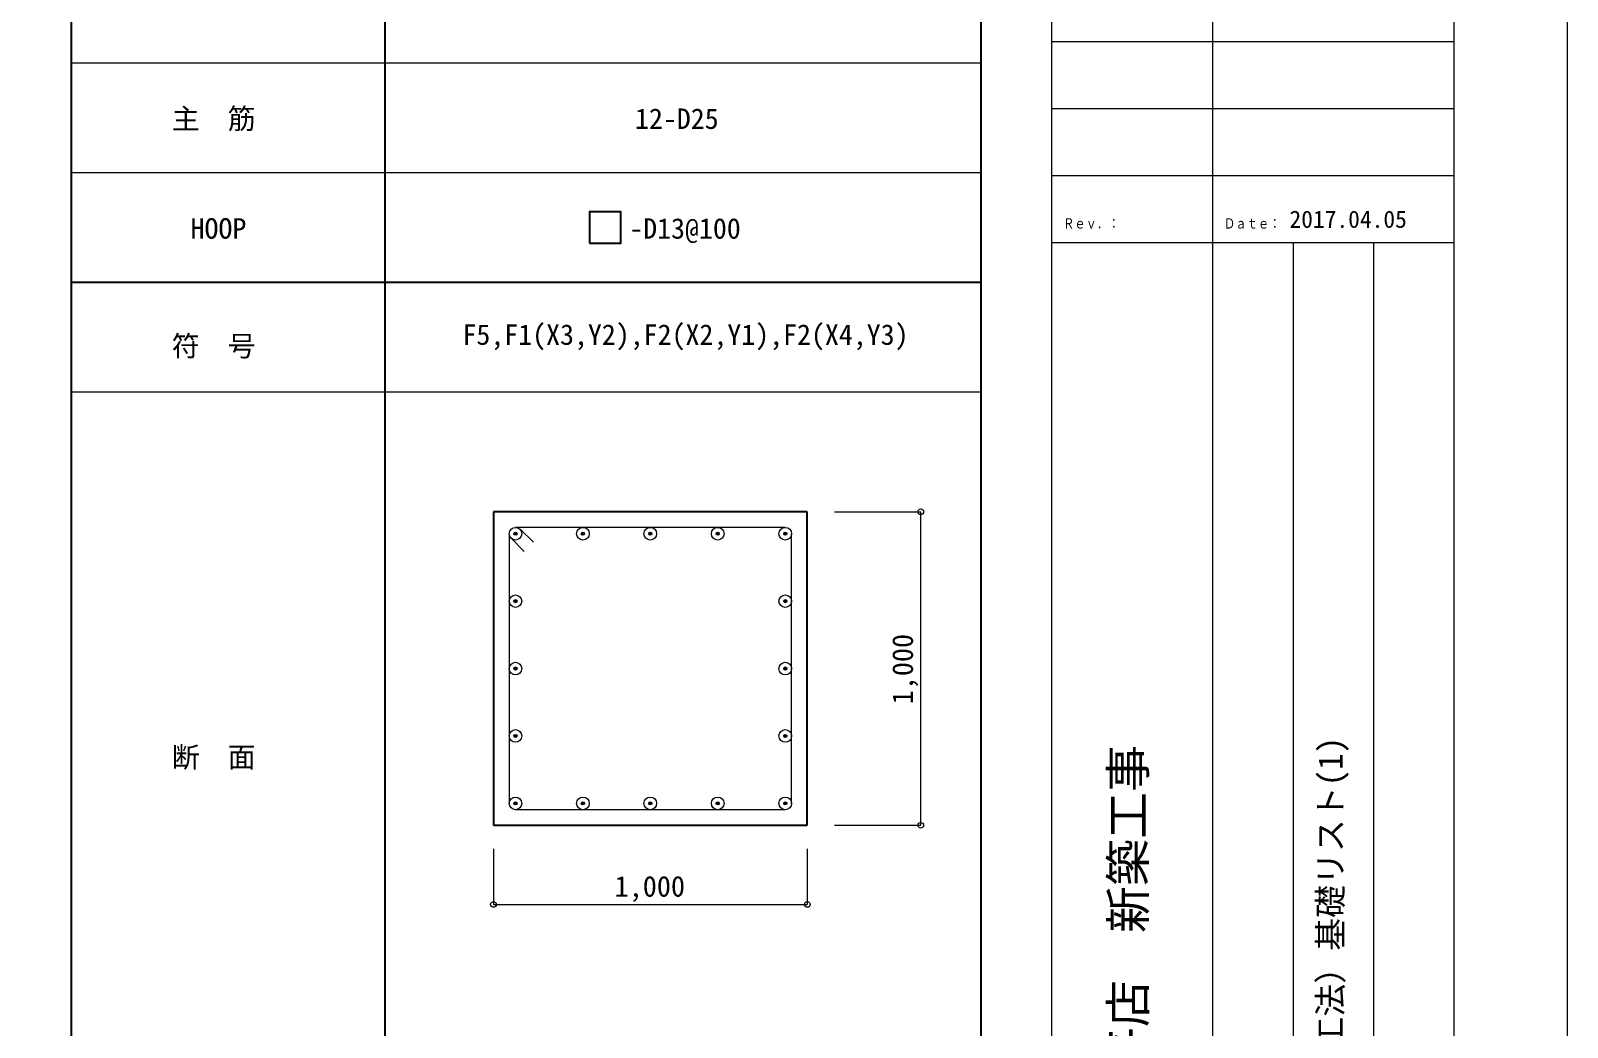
# Model space of a CAD drawing. Units: millimetres at full size, sheet at 1:100, with parts at 1:30. Extents: x -138278 to 134990, y -16593 to 30671.
# Drawn here: x 48545 to 64867, y 4406 to 14999 of the extents above; entities that cross this region are included whole.
import ezdxf
from ezdxf.enums import TextEntityAlignment as Align

# ---------------------------------------------------------------- set-up
doc = ezdxf.new("R2010")
doc.units = ezdxf.units.MM
doc.header["$LTSCALE"] = 100
for name, color, linetype, lineweight in [('1-0_基準線', 3, 'Continuous', 25), ('1-1_躯体', 7, 'Continuous', 18), ('1-5_仕上げ', 7, 'Continuous', 18), ('1-7_寸法', 4, 'Continuous', 9), ('E-E_', 1, 'Continuous', 18), ('F-0_枠', 134, 'Continuous', 18), ('F-F_用紙枠', 134, 'Continuous', 18)]:
    doc.layers.add(name, color=color, linetype=linetype, lineweight=lineweight)
doc.styles.add('ＭＳ ゴシック', font='')
doc.styles.get('ＭＳ ゴシック').set_extended_font_data('MS Gothic')

# ---------------------------------------------------------------- blocks, each defined once
blk = doc.blocks.new('_Small')
at = {"layer": 'E-E_'}
blk.add_circle((0, 0), 25, dxfattribs=at)

msp = doc.modelspace()

# ---------------------------------------------------------------- linework, layer by layer
at = {"layer": '1-0_基準線'}
for p, q in [((53460.4, 9885.9), (53460.4, 6552.6)), ((56793.8, 9885.9), (53460.4, 9885.9)), ((56793.8, 6552.6), (56793.8, 9885.9)), ((53460.4, 6552.6), (56793.8, 6552.6))]:
    msp.add_line(p, q, dxfattribs=at)
at = {"layer": '1-1_躯体'}
for p, q in [((53627.1, 9652.6), (53627.1, 6785.9)), ((56560.4, 9719.2), (53693.8, 9719.2)), ((53743.7, 9702.5), (53884.2, 9562.1)), ((56627.1, 6785.9), (56627.1, 9652.6)), ((53646.6, 9605.4), (53787.1, 9464.9)), ((53693.8, 6719.2), (56560.4, 6719.2))]:
    msp.add_line(p, q, dxfattribs=at)
for centre, radius in [((53694.1, 9652.2), 67), ((53694.1, 9652.2), 16.8), ((53694.1, 9652.2), 12.6), ((53694.1, 9652.2), 8.38), ((53694.1, 9652.2), 4.19), ((54410.2, 9652.2), 67), ((54410.2, 9652.2), 16.8), ((54410.2, 9652.2), 12.6), ((54410.2, 9652.2), 8.38), ((54410.2, 9652.2), 4.19), ((55126.3, 9652.2), 67), ((55126.3, 9652.2), 16.8), ((55126.3, 9652.2), 12.6), ((55126.3, 9652.2), 8.38), ((55126.3, 9652.2), 4.19), ((55842.4, 9652.2), 67), ((55842.4, 9652.2), 16.8), ((55842.4, 9652.2), 12.6), ((55842.4, 9652.2), 8.38), ((55842.4, 9652.2), 4.19), ((56560.1, 9652.2), 67), ((56560.1, 9652.2), 16.8), ((56560.1, 9652.2), 12.6), ((56560.1, 9652.2), 8.38), ((56560.1, 9652.2), 4.19), ((53694.1, 8935.6), 67), ((56560.1, 8935.6), 67), ((53694.1, 8935.6), 16.8), ((53694.1, 8935.6), 12.6), ((53694.1, 8935.6), 8.38), ((53694.1, 8935.6), 4.19), ((56560.1, 8935.6), 16.8), ((56560.1, 8935.6), 12.6), ((56560.1, 8935.6), 8.38), ((56560.1, 8935.6), 4.19), ((53694.1, 8219.1), 67), ((53694.1, 8219.1), 16.8), ((53694.1, 8219.1), 12.6), ((53694.1, 8219.1), 8.38), ((53694.1, 8219.1), 4.19), ((56560.1, 8219.1), 67), ((56560.1, 8219.1), 16.8), ((56560.1, 8219.1), 12.6), ((56560.1, 8219.1), 8.38), ((56560.1, 8219.1), 4.19), ((53694.1, 7502.5), 67), ((53694.1, 7502.5), 16.8), ((53694.1, 7502.5), 12.6), ((53694.1, 7502.5), 8.38), ((56560.1, 7502.5), 67), ((56560.1, 7502.5), 16.8), ((56560.1, 7502.5), 12.6), ((56560.1, 7502.5), 8.38), ((53694.1, 7502.5), 4.19), ((56560.1, 7502.5), 4.19), ((53694.1, 6785.9), 67), ((53694.1, 6785.9), 16.8), ((53694.1, 6785.9), 12.6), ((53694.1, 6785.9), 8.38), ((53694.1, 6785.9), 4.19), ((54410.2, 6785.9), 67), ((54410.2, 6785.9), 16.8), ((54410.2, 6785.9), 12.6), ((54410.2, 6785.9), 8.38), ((54410.2, 6785.9), 4.19), ((55126.3, 6785.9), 67), ((55126.3, 6785.9), 16.8), ((55126.3, 6785.9), 12.6), ((55126.3, 6785.9), 8.38), ((55126.3, 6785.9), 4.19), ((55842.4, 6785.9), 67), ((55842.4, 6785.9), 16.8), ((55842.4, 6785.9), 12.6), ((55842.4, 6785.9), 8.38), ((55842.4, 6785.9), 4.19), ((56560.1, 6785.9), 67), ((56560.1, 6785.9), 16.8), ((56560.1, 6785.9), 12.6), ((56560.1, 6785.9), 8.38), ((56560.1, 6785.9), 4.19)]:
    msp.add_circle(centre, radius, dxfattribs=at)
at = {"layer": '1-5_仕上げ', "color": 3, "lineweight": 25}
for p, q in [((48976, 12325.7), (48976, 23535)), ((52309.3, 12325.7), (52309.3, 23535)), ((58642.7, 12325.7), (58642.7, 23535)), ((48976, 12325.7), (58642.7, 12325.7)), ((48976, 715.2), (48976, 12325.7)), ((48976, 12325.7), (58642.7, 12325.7)), ((52309.3, 715.2), (52309.3, 12325.7)), ((58642.7, 715.2), (58642.7, 12325.7))]:
    msp.add_line(p, q, dxfattribs=at)
at = {"layer": '1-5_仕上げ'}
for p, q in [((48976, 14659), (58642.7, 14659)), ((48976, 13492.3), (58642.7, 13492.3)), ((48976, 11159), (58642.7, 11159))]:
    msp.add_line(p, q, dxfattribs=at)
at = {"layer": '1-5_仕上げ', "color": 3, "lineweight": 25}
msp.add_lwpolyline([(54481, 12740.4), (54814.3, 12740.4), (54814.3, 13073.7), (54481, 13073.7)], close=True, dxfattribs=at)
at = {"layer": '1-7_寸法'}
for p, q in [((57083.6, 9885.9), (57999, 9885.9)), ((57999, 6552.6), (57999, 9885.9)), ((57083.6, 6552.6), (57999, 6552.6)), ((53460.4, 6302), (53460.4, 5711.7)), ((56793.8, 6302), (56793.8, 5711.7)), ((53460.4, 5711.7), (56793.8, 5711.7))]:
    msp.add_line(p, q, dxfattribs=at)
at = {"layer": 'F-0_枠'}
for p, q in [((59390.3, -15327.4), (59390.3, 24142.1)), ((63664.9, -15327.4), (63664.9, 24142.1))]:
    msp.add_line(p, q, dxfattribs=at)
msp.add_lwpolyline([(5467.1, 25407.4), (64867.1, 25407.4), (64867.1, -16592.7)], dxfattribs=at)
at = {"layer": 'F-F_用紙枠'}
for p, q in [((61100.1, 19155), (61100.1, 12743)), ((63664.9, 14880.3), (59390.3, 14880.3)), ((63664.9, 14167.9), (59390.3, 14167.9)), ((63664.9, 13455.4), (59390.3, 13455.4)), ((63664.9, 12743), (59390.3, 12743)), ((61100.1, 12743), (61100.1, -3928.3)), ((61955.1, 12743), (61955.1, -3928.3)), ((62810, 12743), (62810, -3928.3))]:
    msp.add_line(p, q, dxfattribs=at)

# ---------------------------------------------------------------- block references
at = {"layer": '1-7_寸法', "xscale": 1.2, "yscale": 1.2}
for p, rotation in [((57999, 9885.9), 90), ((57999, 6552.6), 270), ((53460.4, 5711.7), 180)]:
    msp.add_blockref('_Small', p, dxfattribs=dict(at, rotation=rotation))
msp.add_blockref('_Small', (56793.8, 5711.7), dxfattribs=at)

# ---------------------------------------------------------------- texts
at = {"layer": '1-5_仕上げ', "style": 'ＭＳ ゴシック'}
for s, p in [('主\u3000筋', (50042.7, 13890.1)), ('12-D25', (54963.8, 13890.1)), ('HOOP', (50242.7, 12723.5)), ('\u3000-D13@100', (54605.7, 12723.5)), ('符\u3000号', (50042.7, 11473.5)), ('F5,F1(X3,Y2),F2(X2,Y1),F2(X4,Y3)', (53130.6, 11594.9)), ('断\u3000面', (50042.7, 7102.7))]:
    msp.add_text(s, height=217.7, dxfattribs=at).set_placement(p, align=Align.BOTTOM_LEFT)
at = {"layer": '1-7_寸法', "color": 7, "style": 'ＭＳ ゴシック'}
msp.add_text('1,000', height=219.9, rotation=90, dxfattribs=at).set_placement((57982.3, 7839.2), align=Align.BOTTOM_LEFT)
msp.add_text('1,000', height=219.9, dxfattribs=at).set_placement((54747.1, 5728.4), align=Align.BOTTOM_LEFT)
at = {"layer": 'F-0_枠', "color": 7, "style": 'ＭＳ ゴシック'}
msp.add_text('2017.04.05', height=183.3, dxfattribs=at).set_placement((61916, 12848.9), align=Align.BOTTOM_LEFT)
at = {"layer": 'F-0_枠', "style": 'ＭＳ ゴシック', "width": 0.8}
for s, p in [('Ｒｅｖ．：', (59510.3, 12863)), ('Ｄａｔｅ：', (61220.1, 12863))]:
    msp.add_text(s, height=110, dxfattribs=at).set_placement(p, align=Align.BOTTOM_LEFT)
at = {"layer": 'F-0_枠', "color": 7, "style": 'ＭＳ ゴシック'}
for s, height, p in [('安楽亭\u3000足立加平店\u3000新築工事', 366.6, (60495.2, 407.4)), ('TNF工法（特許工法）基礎リスト(1)', 256.6, (62556.4, 1894.7))]:
    msp.add_text(s, height=height, rotation=90, dxfattribs=at).set_placement(p, align=Align.BOTTOM_LEFT)

doc.saveas('drawing.dxf')
